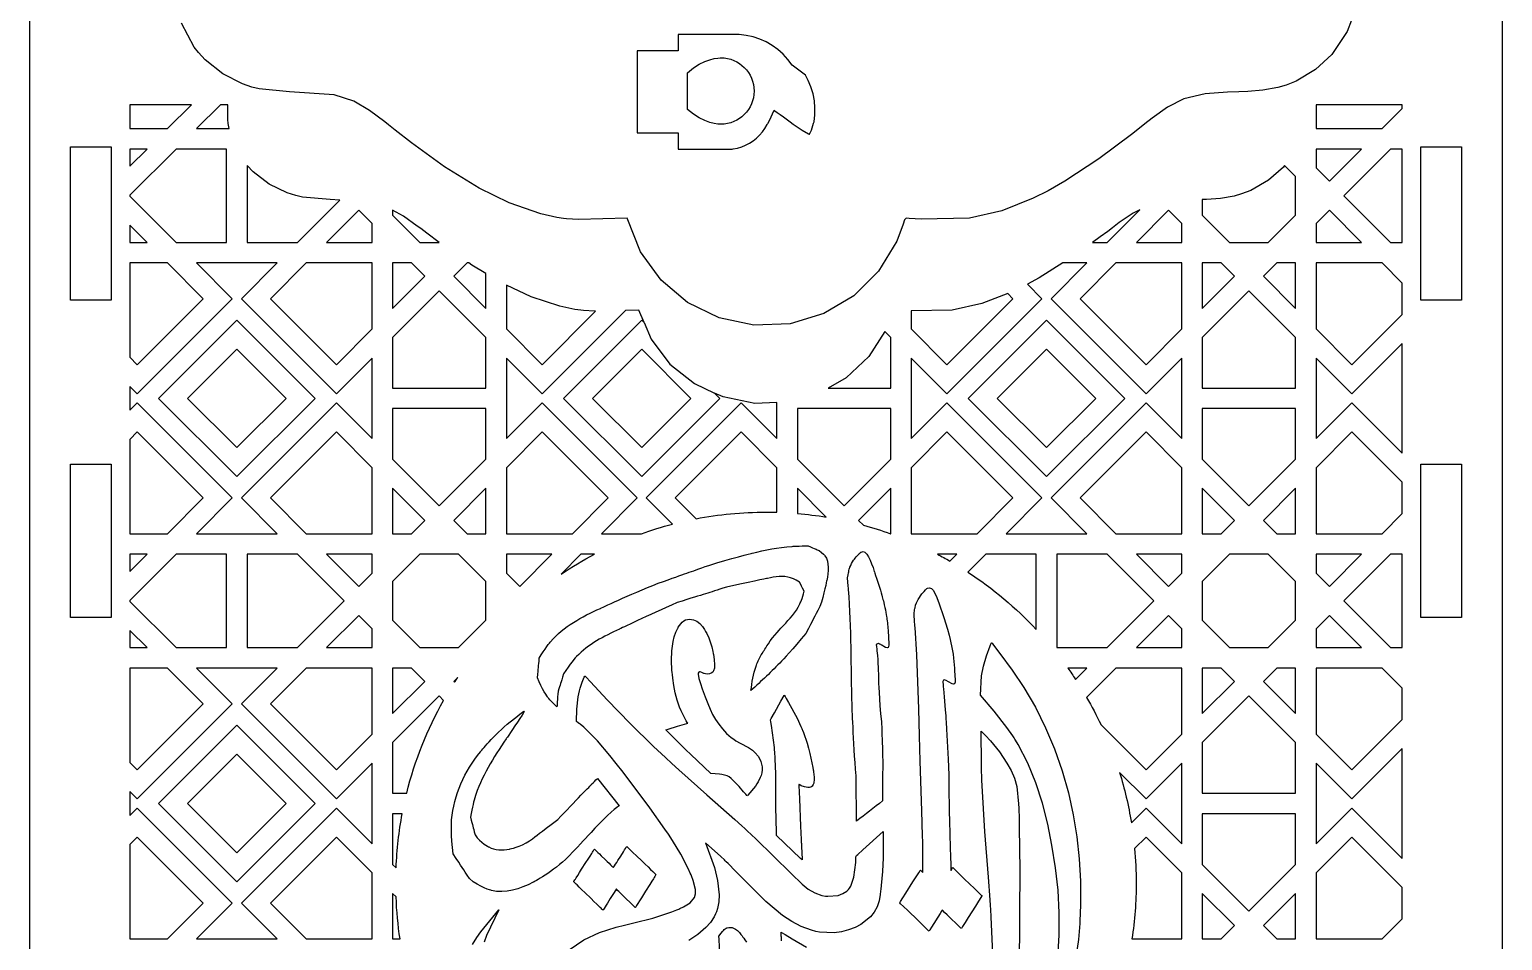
# Model space of a CAD drawing. Extents: x -14 to 950, y 186 to 1701.
# Drawn here: x 0 to 510, y 444 to 759 of the extents above; entities that cross this region are included whole.
import ezdxf

# ---------------------------------------------------------------- set-up
doc = ezdxf.new("R2010")
doc.units = 0
doc.layers.add('K0104_Printing', color=7, linetype='CONTINUOUS')

msp = doc.modelspace()

# ---------------------------------------------------------------- linework, layer by layer
at = {"layer": 'K0104_Printing', "color": 1}
for points in [[(0.125, 775.272981), (0.125, 718.580982), (0.125, 665.430983), (0.125, 608.737985), (0.125, 555.588986), (0.125, 442.202989), (0.125, 389.05299), (0.125, 332.359992), (0.125, 279.210993), (0.125, 222.517994)], [(510.360987, 222.517994), (510.360987, 279.210993), (510.360987, 332.359992), (510.360987, 389.05299), (510.360987, 442.202989), (510.360987, 555.588986), (510.360987, 608.737985), (510.360987, 665.430983), (510.360987, 718.580982), (510.360987, 775.272981), (510.360987, 775.275981), (496.187988, 775.275981)], [(457.993989, 762.392981), (456.586989, 758.430981), (451.273989, 750.558981), (445.534989, 745.297981), (438.935989, 741.306981), (435.398989, 739.873982), (432.513989, 739.032982), (427.362989, 738.122982), (422.080989, 737.699982), (418.99299, 737.579982), (415.06599, 737.459982), (407.31299, 736.896982), (399.97599, 735.137982), (394.33599, 732.265982), (389.03799, 728.504982), (386.45699, 726.474982), (384.66199, 725.047982), (381.84499, 722.830982), (370.504991, 714.338982), (358.732991, 706.625982), (352.943991, 703.346982), (347.750991, 700.724982), (336.964992, 696.405983), (325.770992, 693.822983), (309.020992, 693.477983), (304.795992, 693.730983), (303.738992, 693.799983), (303.249992, 693.310983), (302.809992, 691.788983), (300.603992, 685.936983), (294.244993, 675.494983), (285.657993, 667.018983), (275.286993, 660.853983), (263.575993, 657.340984), (251.034994, 656.818984), (238.974994, 659.371984), (228.108994, 664.690983), (218.877995, 672.433983), (211.726995, 682.258983), (207.098995, 693.822983), (190.257995, 693.339983), (186.095995, 693.655983), (185.059995, 693.777983), (182.827995, 694.107983), (177.214996, 695.322983), (166.275996, 699.129983), (155.845996, 704.270982), (143.835996, 711.668982), (132.398997, 719.928982), (126.763997, 724.305982), (124.456997, 726.133982), (123.171997, 727.154982), (117.944997, 731.081982), (112.438997, 734.315982), (105.681997, 736.488982), (90.186998, 737.623982), (79.671998, 738.659982), (77.129998, 739.249982), (73.893998, 740.306981), (67.068998, 743.812981), (61.012998, 748.680981), (58.681999, 751.160981), (57.171999, 753.027981), (52.784999, 761.342981)], [(228.105994, 731.504382), (228.105994, 744.207381)], [(356.328991, 437.932989), (356.833991, 445.664989), (356.839991, 453.436989), (356.389991, 461.234988), (355.528991, 469.039988), (354.302991, 476.835988), (352.836991, 484.141988), (351.009991, 491.349988), (348.747991, 498.383988), (345.973991, 505.170987), (342.611991, 511.633987), (341.670991, 513.190987), (341.428991, 513.575987), (341.307991, 513.765987), (341.187991, 513.953987), (340.700991, 514.699987), (338.661992, 517.628987), (334.235992, 523.272987), (329.539992, 528.750987), (329.915992, 535.443987), (330.556992, 538.821987), (331.613992, 542.351986), (332.901992, 545.837986), (333.239992, 546.705986), (333.324992, 546.923986), (333.534992, 546.756986), (334.079992, 546.041986), (336.253992, 543.175986), (340.511991, 537.383987), (344.530991, 531.426987), (348.542991, 524.586987), (352.091991, 517.474987), (355.180991, 510.134987), (357.811991, 502.611987), (359.984991, 494.952988), (361.674991, 487.351988), (362.923991, 479.760988), (363.759991, 472.113988), (364.189991, 464.422988), (364.222991, 456.696989), (364.093991, 452.823989), (364.003991, 451.073989), (363.919991, 449.698989), (363.442991, 444.209989), (362.706991, 438.758989)], [(187.115995, 440.663989), (192.088995, 444.134989), (197.570995, 446.631989), (203.365995, 448.435989), (206.283995, 449.178989), (209.453995, 449.936989), (215.992995, 451.577989), (222.645994, 453.751989), (224.361994, 454.442989), (225.046994, 454.737989), (225.370994, 454.879989), (226.653994, 455.484989), (228.954994, 456.912989), (230.477994, 458.744989), (230.836994, 460.050988), (230.833994, 461.494988), (230.060994, 464.609988), (229.452994, 466.185988), (229.290994, 466.572988), (229.030994, 467.182988), (228.402994, 468.588988), (225.752994, 473.752988), (222.861994, 478.472988), (221.434994, 480.618988), (220.190994, 482.435988), (214.981995, 489.727988), (205.731995, 502.096987), (203.360995, 505.139987), (201.173995, 507.888987), (196.845995, 512.972987), (192.104995, 517.643987), (190.829995, 518.713987), (190.503995, 518.974987), (190.383995, 519.069987), (190.349995, 519.096987), (190.211995, 519.203987), (189.658995, 519.626987), (189.720995, 523.973987), (190.212995, 528.232987), (190.667995, 530.319987), (190.896995, 531.150987), (191.025995, 531.578987), (191.605995, 533.279987), (192.263995, 534.964987), (192.436995, 535.384987), (192.615995, 535.392987), (192.977995, 534.996987), (194.426995, 533.414987), (200.265995, 527.129987), (208.156995, 518.983987), (216.263995, 511.043987), (220.400994, 507.149987), (222.592994, 505.128987), (225.002994, 502.935987), (234.744994, 494.275988), (244.460994, 485.678988), (246.856994, 483.520988), (247.910994, 482.563988), (248.686994, 481.855988), (251.771994, 479.005988), (263.976993, 467.075988), (267.826993, 463.294988), (269.902993, 461.647988), (272.152993, 460.324988), (274.632993, 459.444989), (275.809993, 459.230989), (276.692993, 459.147989), (280.251993, 459.475989), (281.879993, 460.061988), (283.276993, 460.949988), (283.858993, 461.512988), (284.194993, 461.930988), (284.621993, 462.615988), (285.665993, 465.794988), (286.304993, 470.852988), (286.376993, 472.111988), (286.397993, 472.550988), (286.400993, 472.602988), (286.409993, 472.813988), (286.418993, 473.024988), (286.421993, 473.077988), (286.568993, 473.227988), (287.009993, 473.625988), (288.773993, 475.216988), (295.829993, 481.582988), (295.849993, 475.937988), (295.830993, 474.530988), (295.811993, 473.662988), (295.778993, 472.465988), (295.544993, 467.683988), (295.145993, 462.881988), (295.019993, 461.672988), (294.932993, 460.894988), (294.791993, 459.771989), (294.388993, 457.561989), (293.699993, 455.463989), (292.702993, 453.674989), (291.388993, 452.060989), (288.046993, 449.405989), (286.134993, 448.389989), (283.854993, 447.502989), (281.365993, 446.874989), (278.837993, 446.556989), (273.793993, 446.789989), (272.558993, 447.017989), (270.952993, 447.417989), (267.471993, 448.689989), (264.155993, 450.403989), (260.998993, 452.469989), (255.138994, 457.303989), (244.708994, 467.844988), (242.122994, 470.463988), (241.465994, 471.109988), (241.139994, 471.425988), (240.822994, 471.730988), (239.541994, 472.943988), (234.298994, 477.695988), (237.358994, 469.173988), (238.494994, 464.580988), (239.026994, 459.671989), (238.907994, 457.254989), (238.454994, 454.917989), (238.084994, 453.793989), (237.785994, 453.076989), (237.265994, 452.050989), (235.981994, 450.115989), (234.451994, 448.348989), (231.639994, 445.869989), (228.505994, 443.811989)], [(334.186992, 431.613989), (333.255992, 452.015989), (333.109992, 454.565989), (333.024992, 455.948989), (332.895992, 457.924989), (332.315992, 465.826988), (331.049992, 481.622988), (330.079992, 497.403988), (330.005992, 499.374988), (329.973992, 500.359987), (329.958992, 500.834987), (329.921992, 502.222987), (329.865992, 504.999987), (329.755992, 516.131987), (329.815992, 516.316987), (330.029992, 516.094987), (330.456992, 515.649987), (331.303992, 514.752987), (332.957992, 512.929987), (336.070992, 509.126987), (338.718992, 505.235987), (340.141991, 502.671987), (341.305991, 499.994988), (342.120991, 497.187988), (342.756991, 491.203988), (342.804991, 489.684988), (342.809991, 489.495988), (342.829991, 488.739988), (342.876991, 486.863988), (342.958991, 483.117988), (343.137991, 468.205988), (343.102991, 453.355989), (343.017991, 446.090989), (342.913991, 439.665989)], [(196.841995, 499.933988), (204.328995, 490.500988)], [(153.593996, 442.433989), (155.070996, 444.855989), (156.463996, 446.866989), (162.684996, 454.460989), (158.446996, 445.603989), (157.635996, 443.306989)], [(260.577993, 443.738989), (260.554993, 445.057989), (260.548993, 445.386989), (260.545993, 445.500989), (260.545993, 445.510989), (260.544993, 445.552989), (260.541993, 445.721989), (260.525993, 446.397989), (260.521993, 446.566989), (260.518993, 446.650989), (260.517993, 446.693989), (260.654993, 446.617989), (261.889993, 445.898989), (264.357993, 444.459989), (269.293993, 441.580989)]]:
    msp.add_lwpolyline(points, dxfattribs=at)
for points in [[(271.987993, 734.508382), (271.529993, 736.906382), (270.823993, 739.259382), (269.867993, 741.548381), (269.295993, 742.663381), (269.143993, 742.938381), (269.039993, 743.120381), (268.880993, 743.392381), (264.339993, 746.806381), (262.858993, 748.796381), (261.194993, 750.604381), (259.366994, 752.221381), (257.390994, 753.638381), (255.283994, 754.844381), (253.063994, 755.830381), (250.747994, 756.587381), (248.352994, 757.105381), (245.895994, 757.376381), (243.393994, 757.389381), (243.274994, 757.389381), (242.933994, 757.389381), (242.394994, 757.389381), (241.678994, 757.389381), (240.808994, 757.389381), (239.809994, 757.389381), (237.512994, 757.389381), (232.366994, 757.389381), (229.885994, 757.389381), (227.710994, 757.389381), (226.795994, 757.389381), (226.026994, 757.389381), (225.425994, 757.389381), (225.015994, 757.389381), (224.820994, 757.389381), (224.806994, 757.373381), (224.806994, 757.148381), (224.806994, 756.703381), (224.806994, 756.092381), (224.806994, 754.593381), (224.806994, 753.094381), (224.806994, 752.483381), (224.806994, 752.037381), (224.806994, 751.813381), (224.712994, 751.797381), (224.256994, 751.797381), (223.496994, 751.797381), (222.514994, 751.797381), (221.395994, 751.797381), (219.073995, 751.797381), (218.036995, 751.797381), (217.193995, 751.797381), (216.627995, 751.797381), (210.642995, 751.797381), (210.642995, 751.616381), (210.642995, 751.094381), (210.642995, 750.268381), (210.642995, 749.173381), (210.642995, 747.843381), (210.642995, 746.314381), (210.642995, 744.621381), (210.642995, 742.799381), (210.642995, 738.909382), (210.642995, 734.925382), (210.642995, 731.129382), (210.642995, 729.389382), (210.642995, 727.802382), (210.642995, 726.401382), (210.642995, 725.224382), (210.642995, 724.304382), (210.642995, 723.677382), (210.642995, 723.378382), (210.666995, 723.358382), (216.780995, 723.358382), (217.448995, 723.358382), (218.364995, 723.358382), (220.613994, 723.358382), (222.861994, 723.358382), (223.778994, 723.358382), (224.446994, 723.358382), (224.782994, 723.358382), (224.806994, 723.295382), (224.806994, 722.991382), (224.806994, 722.484382), (224.806994, 721.084382), (224.806994, 719.536382), (224.806994, 718.845382), (224.806994, 718.283382), (224.806994, 717.905382), (224.806994, 717.767382), (224.925994, 717.767382), (225.266994, 717.767382), (225.806994, 717.767382), (226.521994, 717.767382), (227.391994, 717.767382), (228.390994, 717.767382), (230.687994, 717.767382), (235.833994, 717.767382), (238.314994, 717.767382), (240.488994, 717.767382), (241.403994, 717.767382), (242.173994, 717.767382), (242.774994, 717.767382), (243.184994, 717.767382), (243.379994, 717.767382), (243.392994, 717.767382), (243.519994, 717.782382), (243.897994, 717.835382), (245.381994, 718.134382), (246.818994, 718.568382), (248.199994, 719.132382), (249.515994, 719.819382), (250.759994, 720.625382), (251.923994, 721.543382), (252.999994, 722.567382), (253.978994, 723.692382), (254.853994, 724.912382), (255.615994, 726.220382), (255.787994, 726.561382), (255.843994, 726.675382), (255.848994, 726.671382), (256.417994, 727.710382), (258.059994, 731.202382), (258.336994, 731.002382), (259.112994, 730.441382), (260.114993, 729.717382), (261.257993, 728.891382), (263.628993, 727.178382), (264.686993, 726.414382), (267.763993, 724.355382), (270.000993, 723.020382), (270.157993, 722.907382), (270.211993, 722.868382), (270.427993, 723.211382), (270.970993, 724.359382), (271.746993, 726.683382), (271.874993, 727.246382), (272.158993, 729.659382), (272.196993, 732.086382)], [(239.605994, 726.355382)], [(28.470999, 665.430983), (14.298, 665.430983), (14.298, 718.580982), (28.470999, 718.580982)], [(496.187988, 665.430983), (482.014988, 665.430983), (482.014988, 718.580982), (496.187988, 718.580982)], [(28.470999, 555.588986), (14.298, 555.588986), (14.298, 608.738985), (28.470999, 608.738985)], [(496.187988, 555.588986), (482.014988, 555.588986), (482.014988, 608.738985), (496.187988, 608.738985)], [(283.958993, 571.883986)], [(301.855992, 457.396989), (302.606992, 458.574989), (303.661992, 460.231988), (306.133992, 464.111988), (307.272992, 465.899988), (308.161992, 467.295988), (308.663992, 468.082988), (308.734992, 468.170988), (309.570992, 467.367988), (309.569992, 469.509988), (309.567992, 471.233988), (309.566992, 472.594988), (309.563992, 473.647988), (309.558992, 475.052988), (309.552992, 475.893988), (309.550992, 476.067988), (309.550992, 476.078988), (309.547992, 476.330988), (309.541992, 476.868988), (309.526992, 477.944988), (309.491992, 480.097988), (309.276992, 488.714988), (308.672992, 505.945987), (308.392992, 514.689987), (308.151992, 524.022987), (307.486992, 542.715986), (306.857992, 552.131986), (306.808992, 552.722986), (306.798992, 552.844986), (306.783992, 553.021986), (306.753992, 553.374986), (306.695992, 554.082986), (306.606992, 556.896986), (306.723992, 558.284986), (306.810992, 558.814986), (306.852992, 559.025986), (307.064992, 559.862986), (307.373992, 560.759986), (307.905992, 561.907986), (309.234992, 563.816986), (309.983992, 564.667986), (310.501992, 565.240986), (311.005992, 565.698986), (311.239992, 565.844986), (311.893992, 565.961986), (312.515992, 565.684986), (313.105992, 565.077986), (314.187992, 563.147986), (315.139992, 560.709986), (316.831992, 555.672986), (318.107992, 551.553986), (318.641992, 549.586986), (319.029992, 548.011986), (319.734992, 544.655986), (320.021992, 542.921986), (320.198992, 541.608986), (320.438992, 539.230987), (320.524992, 538.082987), (320.580992, 537.164987), (320.723992, 534.056987), (320.723992, 533.263987), (320.557992, 532.709987), (320.215992, 532.593987), (319.715992, 532.736987), (318.465992, 533.418987), (317.602992, 533.871987), (316.960992, 534.030987), (316.695992, 533.907987), (316.529992, 533.503987), (316.554992, 532.172987), (316.597992, 531.793987), (316.620992, 531.603987), (316.698992, 530.950987), (316.994992, 528.181987), (317.350992, 523.663987), (317.475992, 521.587987), (317.534992, 520.603987), (317.605992, 519.428987), (317.754992, 516.998987), (318.325992, 506.568987), (318.518992, 501.193987), (318.570992, 498.698988), (318.596992, 496.516988), (318.615992, 494.187988), (318.640992, 491.582988), (318.681992, 488.573988), (318.751992, 485.031988), (318.862992, 480.828988), (319.026992, 475.835988), (319.131992, 473.003988), (319.254992, 469.925988), (319.287992, 469.115988), (319.304992, 468.704988), (319.308992, 468.618988), (319.309992, 468.604988), (319.310992, 468.575988), (319.320992, 468.345988), (319.330992, 468.134988), (319.632992, 468.608988), (319.934992, 469.082988), (320.147992, 468.881988), (321.020992, 468.043988), (322.387992, 466.729988), (324.055992, 465.126988), (327.507992, 461.809988), (328.901992, 460.469988), (329.812992, 459.594989), (330.026992, 459.388989), (330.051992, 459.335989), (329.677992, 458.740989), (328.877992, 457.471989), (327.791992, 455.747989), (325.314992, 451.815989), (324.201992, 450.047989), (323.355992, 448.705989), (322.916992, 448.008989), (322.770992, 448.069989), (322.228992, 448.597989), (321.354992, 449.447989), (319.124992, 451.618989), (318.021992, 452.692989), (317.097992, 453.592989), (316.478992, 454.194989), (316.285992, 454.374989), (316.066992, 454.026989), (315.567992, 453.235989), (312.563992, 448.465989), (312.005992, 447.579989), (311.702992, 447.099989), (311.530992, 447.192989), (310.738992, 447.962989), (309.426992, 449.241989), (307.787992, 450.836989), (304.314992, 454.217989), (302.870992, 455.623989), (301.883992, 456.584989), (301.622992, 456.838989), (301.548992, 456.914989)], [(227.958994, 519.317987), (227.639994, 519.892987), (227.010994, 521.047987), (225.834994, 523.387987), (225.295994, 524.624987), (224.442994, 527.037987), (223.790994, 529.522987), (223.305994, 532.063987), (222.950994, 534.647987), (222.811994, 535.951987), (222.746994, 536.637987), (222.675994, 537.469987), (222.501994, 540.803986), (222.593994, 544.116986), (223.067994, 547.371986), (223.483994, 548.964986), (224.038994, 550.529986), (224.373994, 551.298986), (224.555994, 551.680986), (224.650994, 551.870986), (224.680994, 551.929986), (224.859994, 552.268986), (225.248994, 552.926986), (226.196994, 554.070986), (226.779994, 554.504986), (227.390994, 554.793986), (228.724994, 555.044986), (230.119994, 554.881986), (231.291994, 554.368986), (232.313994, 553.572986), (233.201994, 552.570986), (233.970994, 551.434986), (234.315994, 550.839986), (234.691994, 550.131986), (235.396994, 548.596986), (236.445994, 545.494986), (236.824994, 543.932986), (236.971994, 543.216986), (237.051994, 542.797986), (237.303994, 541.095986), (237.403994, 539.301987), (237.346994, 538.156987), (237.074994, 537.174987), (236.799994, 536.767987), (236.304994, 536.388987), (235.681994, 536.159987), (234.976994, 536.078987), (234.240994, 536.144987), (233.874994, 536.232987), (233.653994, 536.305987), (233.000994, 536.579987), (232.457994, 536.797987), (232.263994, 536.833987), (231.948994, 536.739987), (231.785994, 536.427987), (231.755994, 535.930987), (231.835994, 535.282987), (232.006994, 534.515987), (232.535994, 532.760987), (233.173994, 530.930987), (234.160994, 528.196987), (235.047994, 525.855987), (235.879994, 523.888987), (236.761994, 522.116987), (237.774994, 520.393987), (238.878994, 518.761987), (240.157994, 517.117987), (241.601994, 515.542987), (243.197994, 514.116987), (244.050994, 513.484987), (244.788994, 513.006987), (246.245994, 512.189987), (249.159994, 510.633987), (250.519994, 509.720987), (250.840994, 509.463987), (251.063994, 509.272987), (251.405994, 508.954987), (252.614994, 507.516987), (253.470994, 505.845987), (253.739994, 504.895987), (253.877994, 503.910987), (253.888994, 502.914987), (253.775994, 501.927987), (253.549994, 500.997987), (253.267994, 500.227987), (252.516994, 498.766988), (252.073994, 498.070988), (251.549994, 497.316988), (248.953994, 494.125988), (248.782994, 493.933988), (248.594994, 494.072988), (248.210994, 494.499988), (247.440994, 495.358988), (245.890994, 497.108988), (245.109994, 498.003988), (244.498994, 498.701988), (243.219994, 499.974988), (242.512994, 500.488987), (241.819994, 500.842987), (240.899994, 501.123987), (239.930994, 501.293987), (239.112994, 501.398987), (236.082994, 501.628987), (229.149994, 508.178987), (227.478994, 509.807987), (225.923994, 511.346987), (222.838994, 514.451987), (221.304994, 516.012987), (220.596994, 516.776987), (221.380994, 517.039987), (224.559994, 518.008987), (227.777994, 518.900987), (228.118994, 519.029987)], [(176.726996, 541.616986)], [(266.620993, 497.553988), (266.805993, 492.863988), (267.199993, 483.476988), (267.418993, 478.775988), (267.447993, 478.187988), (267.462993, 477.893988), (267.468993, 477.763988), (267.486993, 477.406988), (267.522993, 476.691988), (267.670993, 473.832988), (267.746993, 472.401988), (267.765993, 472.043988), (267.775993, 471.865988), (267.780993, 471.775988), (267.747993, 471.767988), (267.225993, 472.265988), (258.872994, 480.237988), (258.711994, 486.785988), (258.707994, 487.195988), (258.697994, 488.441988), (258.692994, 491.054988), (258.703994, 496.279988), (258.657994, 501.499987), (258.454994, 506.707987), (258.262994, 509.304987), (258.240994, 509.551987), (258.226994, 509.710987), (258.196994, 510.028987), (258.132994, 510.664987), (257.839994, 513.206987), (257.123994, 518.280987), (256.930994, 519.547987), (256.833994, 520.181987), (257.036994, 520.705987), (258.154994, 522.690987), (260.388993, 526.662987), (261.505993, 528.647987), (261.575993, 528.771987), (261.671993, 528.622987), (261.865993, 528.283987), (262.254993, 527.606987), (263.028993, 526.249987), (265.987993, 520.756987), (267.318993, 517.938987), (267.629993, 517.223987), (267.761993, 516.911987), (267.853993, 516.691987), (268.210993, 515.806987), (269.480993, 512.204987), (270.016993, 510.374987), (270.461993, 508.626987), (271.140993, 505.393987), (271.440993, 503.763987), (271.585993, 502.945987), (271.658993, 502.535987), (271.713993, 502.221987), (271.963993, 500.374987), (271.965993, 499.445988), (271.823993, 498.512988), (271.780993, 498.350988), (271.758993, 498.272988), (271.708993, 498.116988), (271.590993, 497.813988), (271.274993, 497.286988), (271.127993, 497.133988), (270.731993, 496.884988), (270.264993, 496.762988), (269.744993, 496.748988), (268.608993, 496.978988), (267.454993, 497.434988), (266.912993, 497.702988), (266.782993, 497.771988), (266.737993, 497.795988), (266.729993, 497.799988), (266.698993, 497.816988), (266.637993, 497.850988), (266.621993, 497.858988), (266.614993, 497.862988), (266.610993, 497.864988), (266.609993, 497.846988)], [(146.362996, 485.568988)], [(188.629995, 464.198988), (188.654995, 464.239988), (188.730995, 464.358988), (188.851995, 464.548988), (189.014995, 464.804988), (189.216995, 465.120988), (189.452995, 465.491988), (190.013995, 466.371988), (190.666995, 467.397988), (191.384995, 468.522988), (192.887995, 470.883988), (193.614995, 472.024988), (194.285995, 473.076988), (194.869995, 473.993988), (195.119995, 474.386988), (195.336995, 474.727988), (195.517995, 475.010988), (195.657995, 475.231988), (195.754995, 475.382988), (195.802995, 475.458988), (195.815995, 475.459988), (195.864995, 475.411988), (196.091995, 475.193988), (196.464995, 474.835988), (196.956995, 474.362988), (197.540995, 473.800988), (198.189995, 473.178988), (199.568995, 471.852988), (200.244995, 471.203988), (200.874995, 470.597988), (201.430995, 470.062988), (201.886995, 469.625988), (202.213995, 469.310988), (202.320995, 469.207988), (202.384995, 469.145988), (202.424995, 469.159988), (202.557995, 469.368988), (202.797995, 469.745988), (203.125995, 470.259988), (203.521995, 470.881988), (203.966995, 471.580988), (204.927995, 473.088988), (205.854995, 474.543988), (206.256995, 475.175988), (206.593995, 475.702988), (206.843995, 476.096988), (206.989995, 476.325988), (207.035995, 476.355988), (207.119995, 476.275988), (207.269995, 476.131988), (207.480995, 475.927988), (207.747995, 475.671988), (208.064995, 475.366988), (208.427995, 475.018988), (209.266995, 474.211988), (210.223995, 473.292988), (212.319995, 471.277988), (213.374995, 470.263988), (214.378995, 469.299988), (215.288995, 468.425988), (216.061995, 467.681988), (216.384995, 467.371988), (216.657995, 467.109988), (216.874995, 466.900988), (217.032995, 466.749988), (217.123995, 466.661988), (217.144995, 466.638988), (217.107995, 466.578988), (217.021995, 466.442988), (216.890995, 466.234988), (216.718995, 465.961988), (216.508995, 465.629988), (216.265995, 465.242988), (215.693995, 464.334988), (215.030995, 463.282988), (213.556995, 460.942988), (212.082995, 458.601989), (211.419995, 457.550989), (210.847995, 456.641989), (210.604995, 456.255989), (210.394995, 455.923989), (210.222995, 455.649989), (210.091995, 455.442989), (210.005995, 455.305989), (209.968995, 455.246989), (209.952995, 455.258989), (209.893995, 455.316989), (209.649995, 455.554989), (209.261995, 455.931989), (208.757995, 456.422989), (208.164995, 456.999989), (206.823995, 458.304989), (205.458995, 459.634989), (204.835995, 460.240988), (204.288995, 460.773988), (203.845995, 461.204988), (203.534995, 461.507988), (203.436995, 461.602988), (203.381995, 461.655988), (203.341995, 461.619988), (203.195995, 461.387988), (202.945995, 460.989988), (202.609995, 460.456988), (202.206995, 459.817989), (201.279995, 458.345989), (200.318995, 456.819989), (199.873995, 456.113989), (199.477995, 455.484989), (199.149995, 454.964989), (198.909995, 454.583989), (198.776995, 454.372989), (198.748995, 454.346989), (198.680995, 454.413989), (198.544995, 454.545989), (198.346995, 454.738989), (198.091995, 454.986989), (197.785995, 455.285989), (197.432995, 455.628989), (196.608995, 456.430989), (195.662995, 457.351989), (194.637995, 458.349989), (192.515995, 460.415988), (191.503995, 461.399988), (190.581995, 462.297988), (189.790995, 463.067988), (189.457995, 463.391988), (189.173995, 463.668988), (188.943995, 463.892988), (188.772995, 464.059988), (188.665995, 464.163988)]]:
    msp.add_lwpolyline(points, close=True, dxfattribs=at)
at = {"layer": 'K0104_Printing', "color": 4}
for points in [[(56.205299, 733.127382), (34.905299, 733.127382), (34.905299, 724.874382), (47.952299, 724.874382)], [(69.336698, 724.874282), (68.997698, 726.607282), (68.839698, 728.050282), (68.789698, 729.292282), (68.789698, 733.127282), (66.257698, 733.127282), (58.003699, 724.874282), (68.401698, 724.874282)], [(445.786289, 733.127382), (445.786289, 724.874382), (468.633288, 724.874382), (475.581288, 731.822382), (475.581288, 733.127382)], [(34.905299, 717.766982), (34.905299, 711.826982), (40.845299, 717.766982)], [(68.401398, 685.455283), (68.401398, 717.767282), (50.896399, 717.767282), (34.905399, 701.776282), (34.905399, 701.446282), (50.896399, 685.455283)], [(461.525488, 717.766982), (445.786489, 717.766982), (445.786489, 711.245982), (450.396489, 706.636982)], [(455.421989, 701.611082), (471.577988, 685.455083), (475.580988, 685.455083), (475.580988, 717.767082), (471.577988, 717.767082)], [(107.592797, 700.034982), (104.303797, 700.264982), (94.687798, 701.168982), (92.362798, 701.683982), (89.403798, 702.606982), (83.162798, 705.666982), (77.624798, 709.915982), (75.508798, 712.064982), (75.508798, 685.454983), (93.012798, 685.454983)], [(434.507789, 711.555082), (429.259789, 706.963082), (423.225789, 703.480082), (419.99179, 702.229082), (417.35279, 701.495082), (412.64279, 700.700082), (407.81179, 700.331082), (406.36679, 700.278082), (406.36679, 694.919083), (415.83079, 685.455083), (429.214789, 685.455083), (438.678789, 694.920083), (438.678789, 708.302082), (434.887789, 712.093082)], [(103.065497, 685.455283), (118.805497, 685.455283), (118.805497, 691.974283), (114.194497, 696.585283)], [(142.048296, 685.455283), (137.752297, 688.640283), (135.642297, 690.236283), (134.467297, 691.127283), (129.687297, 694.555283), (125.913297, 696.671283), (125.913297, 694.919283), (135.376297, 685.455283)], [(384.69809, 696.685983), (382.44009, 695.588983), (377.595091, 692.304983), (375.235091, 690.532983), (373.593091, 689.288983), (371.017091, 687.352983), (368.362091, 685.454983), (373.468091, 685.454983)], [(383.51959, 685.455283), (399.25959, 685.455283), (399.25959, 691.974283), (394.64959, 696.585283)], [(450.396589, 696.585283), (445.786589, 691.975283), (445.786589, 685.455283), (461.525588, 685.455283)], [(34.905299, 691.394983), (34.905299, 685.454983), (40.845299, 685.454983)], [(60.330198, 665.969983), (47.952199, 678.347983), (34.905199, 678.347983), (34.905199, 645.698984), (37.481199, 643.121984)], [(73.527198, 665.969883), (85.905198, 678.347883), (75.509198, 678.347883), (68.401198, 678.347883), (58.004199, 678.347883), (70.383198, 665.969883), (37.481199, 633.070884), (34.905199, 635.647884), (34.905199, 627.346884), (37.481199, 629.923884), (70.383198, 597.024885), (58.004199, 584.646885), (68.401198, 584.646885), (75.509198, 584.646885), (85.905198, 584.646885), (73.527198, 597.024885), (106.427197, 629.923884), (118.806197, 617.545885), (118.806197, 627.943884), (118.806197, 635.050884), (118.806197, 645.448884), (106.427197, 633.070884)], [(83.580198, 665.969983), (106.427197, 643.121984), (118.806197, 655.500984), (118.806197, 678.347983), (95.958198, 678.347983)], [(132.431697, 678.347983), (125.913697, 678.347983), (125.913697, 662.607983), (137.041697, 673.737983)], [(152.294296, 678.347983), (151.704296, 678.347983), (147.093296, 673.737983), (158.224296, 662.606983), (158.224296, 674.752983), (153.364296, 677.609983)], [(353.982291, 665.969883), (366.360291, 678.347883), (358.100291, 678.347883), (349.882291, 673.208883), (345.803291, 671.003883), (350.837291, 665.969883), (317.936292, 633.070884), (305.558292, 645.448884), (305.558292, 635.050884), (305.558292, 627.943884), (305.558292, 617.546885), (317.936292, 629.923884), (350.837291, 597.024885), (338.459292, 584.646885), (348.855291, 584.646885), (355.963291, 584.646885), (366.360291, 584.646885), (353.982291, 597.024885), (386.88229, 629.923884), (399.26029, 617.544885), (399.26029, 627.943884), (399.26029, 635.050884), (399.26029, 645.449884), (386.88229, 633.070884)], [(364.034291, 665.969983), (386.88229, 643.121984), (399.26029, 655.500984), (399.26029, 678.347983), (376.412291, 678.347983)], [(412.88689, 678.347983), (406.36689, 678.347983), (406.36689, 662.607983), (417.49689, 673.737983)], [(427.548989, 673.737683), (438.678989, 662.607683), (438.678989, 678.347683), (432.158989, 678.347683)], [(475.563888, 660.522883), (475.563888, 671.416883), (468.632888, 678.347883), (445.785889, 678.347883), (445.785889, 655.499884), (458.163889, 643.121884)], [(125.913197, 652.556484), (125.913197, 635.051484), (158.225196, 635.051484), (158.225196, 652.556484), (142.068196, 668.711483)], [(196.210095, 661.622483), (195.816095, 661.611483), (192.010095, 661.887483), (191.062095, 661.994483), (189.021095, 662.281483), (183.888095, 663.342483), (173.885096, 666.665483), (165.332096, 670.689483), (165.332096, 655.499484), (177.709096, 643.122484)], [(406.36729, 652.556884), (406.36729, 635.050884), (438.679289, 635.050884), (438.679289, 652.555884), (422.522289, 668.711883)], [(340.785191, 665.969983), (339.013192, 667.741983), (329.975192, 664.287983), (319.739192, 662.032983), (305.558192, 661.754983), (305.558192, 655.499984), (317.936192, 643.121984)], [(71.955198, 604.395885), (44.853199, 631.496884), (71.955198, 658.598884), (99.057198, 631.496884)], [(352.409291, 604.395885), (325.307292, 631.496884), (352.409291, 658.598884), (379.512291, 631.496884)], [(290.908893, 646.035584), (283.056893, 638.638584), (276.734893, 635.050584), (298.450893, 635.050584), (298.450893, 652.555584), (296.386893, 654.620584)], [(54.905299, 631.497384), (71.955298, 614.447385), (89.005298, 631.497384), (71.955298, 648.547384)], [(195.132895, 631.497384), (212.182895, 614.447385), (229.231894, 631.497384), (212.182895, 648.547384)], [(335.359492, 631.497384), (352.409491, 614.447385), (369.459491, 631.497384), (352.409491, 648.547384)], [(475.563888, 650.470584), (458.163889, 633.071584), (445.785889, 645.448584), (445.785889, 635.050584), (445.785889, 627.943584), (445.785889, 617.546585), (458.163889, 629.923584), (475.580888, 612.506585), (475.580888, 637.251584), (475.563888, 637.251584)], [(125.913197, 610.438385), (142.068196, 594.283385), (158.225196, 610.439385), (158.225196, 627.943384), (125.913197, 627.943384)], [(266.140693, 610.438385), (282.295693, 594.283385), (298.450693, 610.439385), (298.450693, 627.943384), (266.140693, 627.943384)], [(406.36729, 610.437885), (422.522289, 594.282885), (438.679289, 610.438885), (438.679289, 627.943884), (406.36729, 627.943884)], [(60.330198, 597.024685), (37.481199, 619.872685), (34.905199, 617.295685), (34.905199, 587.767685), (34.905199, 584.646685), (47.952199, 584.646685)], [(83.580198, 597.024685), (95.958198, 584.646685), (118.806197, 584.646685), (118.806197, 607.493685), (106.427197, 619.872685)], [(200.557695, 597.024685), (177.708696, 619.872685), (165.331696, 607.494685), (165.331696, 584.646685), (188.179695, 584.646685)], [(340.785191, 597.024685), (317.936192, 619.872685), (305.558192, 607.494685), (305.558192, 584.646685), (328.406192, 584.646685)], [(364.034291, 597.024685), (376.412291, 584.646685), (399.26029, 584.646685), (399.26029, 607.493685), (386.88229, 619.872685)], [(445.786289, 607.494885), (445.786289, 584.646885), (468.633288, 584.646885), (475.581288, 591.594885), (475.581288, 602.454885), (458.164289, 619.871885)], [(137.042097, 589.257085), (125.913097, 600.386085), (125.913097, 584.647085), (132.432097, 584.647085)], [(151.704196, 584.646885), (158.225196, 584.646885), (158.225196, 600.387885), (147.094196, 589.256885)], [(417.49709, 589.257085), (406.36709, 600.386085), (406.36709, 584.647085), (412.88709, 584.647085)], [(432.159289, 584.646885), (438.679289, 584.646885), (438.679289, 600.387885), (427.549289, 589.256885)], [(34.905299, 577.539386), (34.905299, 571.599386), (40.845299, 577.539386)], [(68.401398, 545.227786), (68.401398, 577.539786), (50.896399, 577.539786), (34.905399, 561.548786), (34.905399, 561.218786), (50.896399, 545.227786)], [(109.168997, 561.383686), (93.012998, 577.539686), (75.508998, 577.539686), (75.508998, 545.227686), (93.012998, 545.227686)], [(114.194397, 566.409386), (118.805397, 571.020386), (118.805397, 577.539386), (103.065397, 577.539386)], [(135.376097, 577.539386), (125.913097, 568.076386), (125.913097, 554.691386), (135.376097, 545.227386), (148.760096, 545.227386), (158.225096, 554.692386), (158.225096, 568.075386), (148.760096, 577.539386)], [(181.072295, 577.539386), (165.332296, 577.539386), (165.332296, 571.020386), (169.941296, 566.409386)], [(195.844195, 577.539386)], [(389.62309, 561.383686), (373.468091, 577.539686), (355.963091, 577.539686), (355.963091, 545.227686), (373.468091, 545.227686)], [(394.64949, 566.409386), (399.25949, 571.020386), (399.25949, 577.539386), (383.51949, 577.539386)], [(415.83109, 577.539386), (406.36709, 568.076386), (406.36709, 554.691386), (415.83109, 545.227386), (429.215089, 545.227386), (438.679089, 554.692386), (438.679089, 568.075386), (429.215089, 577.539386)], [(461.525488, 577.539386), (445.786489, 577.539386), (445.786489, 571.019386), (450.396489, 566.409386)], [(455.421989, 561.383686), (471.577988, 545.227686), (475.580988, 545.227686), (475.580988, 577.539686), (471.577988, 577.539686)], [(103.065497, 545.227786), (118.805497, 545.227786), (118.805497, 551.747786), (114.194497, 556.357786)], [(383.51959, 545.227786), (399.25959, 545.227786), (399.25959, 551.747786), (394.64959, 556.357786)], [(450.396589, 556.357686), (445.786589, 551.748686), (445.786589, 545.227686), (461.525588, 545.227686)], [(34.905299, 551.167386), (34.905299, 545.227386), (40.845299, 545.227386)], [(348.855491, 551.496986)], [(73.527198, 525.742787), (85.905198, 538.120787), (75.509198, 538.120787), (68.401198, 538.120787), (58.004199, 538.120787), (70.383198, 525.742787), (37.481199, 492.843788), (34.905199, 495.419788), (34.905199, 487.120788), (37.481199, 489.696788), (70.383198, 456.797789), (58.004199, 444.419789), (68.401198, 444.419789), (75.509198, 444.419789), (85.905198, 444.419789), (73.527198, 456.797789), (106.427197, 489.696788), (118.806197, 477.318788), (118.806197, 487.716788), (118.806197, 494.823788), (118.806197, 505.221787), (106.427197, 492.843788)], [(60.330198, 525.742587), (47.952199, 538.120587), (34.905199, 538.120587), (34.905199, 505.471587), (37.481199, 502.894587)], [(83.580198, 525.742587), (106.427197, 502.894587), (118.806197, 515.273587), (118.806197, 538.120587), (95.958198, 538.120587)], [(132.431697, 538.120387), (125.913697, 538.120387), (125.913697, 522.380387), (137.041697, 533.510387)], [(412.88689, 538.120387), (406.36689, 538.120387), (406.36689, 522.380387), (417.49689, 533.510387)], [(427.548989, 533.510587), (438.678989, 522.379587), (438.678989, 538.120587), (432.158989, 538.120587)], [(445.786289, 538.120387), (445.786289, 515.272387), (458.164289, 502.894387), (475.581288, 520.312387), (475.581288, 531.172387), (468.633288, 538.120387)], [(143.589996, 526.963087)], [(406.36729, 512.329487), (406.36729, 494.824488), (438.679289, 494.824488), (438.679289, 512.328487), (422.522289, 528.484487)], [(71.955198, 464.168788), (44.853199, 491.270788), (71.955198, 518.371787), (99.057198, 491.270788)], [(445.786289, 505.221087), (445.786289, 494.824088), (445.786289, 487.717088), (445.786289, 477.320088), (458.164289, 489.697088), (475.581288, 472.280088), (475.581288, 510.260087), (458.164289, 492.843088)], [(54.905299, 491.270288), (71.955298, 474.220288), (89.005298, 491.270288), (71.955298, 508.320287)], [(129.238097, 487.716688)], [(406.36729, 470.211188), (422.522289, 454.056189), (438.679289, 470.212188), (438.679289, 487.716188), (406.36729, 487.716188)], [(60.330198, 456.797689), (37.481199, 479.645688), (34.905199, 477.069688), (34.905199, 444.419689), (47.952199, 444.419689)], [(83.580198, 456.797689), (95.958198, 444.419689), (118.806197, 444.419689), (118.806197, 467.267688), (106.427197, 479.645688)], [(445.786289, 467.268388), (445.786289, 444.419389), (468.633288, 444.419389), (475.581288, 451.367389), (475.581288, 462.228388), (458.164289, 479.646388)], [(417.49709, 449.030189), (406.36709, 460.159188), (406.36709, 444.420189), (412.88709, 444.420189)], [(432.159289, 444.419689), (438.679289, 444.419689), (438.679289, 460.160688), (427.549289, 449.029689)], [(127.120997, 458.952089)]]:
    msp.add_lwpolyline(points, close=True, dxfattribs=at)
for points in [[(240.366694, 631.962784), (237.461694, 633.319784), (239.284694, 631.497784), (212.182695, 604.395785), (185.080695, 631.497784), (212.182695, 658.598784), (212.998695, 657.782784), (211.216695, 662.033783), (206.544695, 661.905783), (177.708696, 633.070784), (165.331696, 645.448784), (165.331696, 635.050784), (165.331696, 627.943784), (165.331696, 617.546785), (177.708696, 629.923784), (210.609695, 597.024785), (198.231695, 584.646785), (208.628695, 584.646785), (212.063695, 584.646785)], [(212.998895, 657.782784), (215.448895, 651.939784), (221.987894, 643.363784), (230.428894, 636.605784), (237.461894, 633.319784)], [(222.812694, 587.966785), (213.754695, 597.024785), (246.654694, 629.923784), (259.033694, 617.545785), (259.033694, 627.943784), (259.033694, 630.037784), (251.394694, 629.734784), (240.366694, 631.962784)], [(259.033694, 592.047685), (259.033694, 607.493685), (246.654694, 619.872685), (223.806694, 597.024685)], [(223.806694, 597.024685), (231.018694, 589.812685)], [(266.140693, 600.386485), (266.140693, 591.641485)], [(276.120693, 590.406485), (266.140693, 600.386485)], [(298.422193, 584.647285), (298.451193, 584.647285), (298.451193, 600.387285), (287.321193, 589.257285), (288.960193, 587.618285)], [(195.844195, 577.539386), (191.124195, 577.539386), (184.259195, 570.674386)], [(321.298892, 577.539386), (314.641892, 577.539386)], [(318.946892, 575.187386), (321.298892, 577.539386)], [(348.855491, 551.496986), (348.855491, 577.538986), (331.351492, 577.538986), (325.177492, 571.364986)], [(366.360391, 538.120387), (359.804391, 538.120387)], [(362.460391, 534.220387), (366.360391, 538.120387)], [(371.280391, 518.496687), (386.88239, 502.894687), (399.25939, 515.273687), (399.25939, 538.120687), (376.412391, 538.120687), (366.301391, 528.009687)], [(148.451796, 534.868087), (147.093796, 533.510087)], [(147.093796, 533.510087), (147.373796, 533.230087)], [(143.589996, 526.963087), (142.067996, 528.484087), (125.912997, 512.329087), (125.912997, 494.824088), (130.784997, 494.824088)], [(381.79239, 484.607888), (386.88139, 489.696888), (399.25939, 477.318888), (399.25939, 487.716888), (399.25939, 494.823888), (399.25939, 505.221887), (386.88139, 492.843888), (377.699391, 502.025887)], [(129.238097, 487.716688), (125.913097, 487.716688), (125.913097, 470.211688), (127.128097, 468.996688)], [(382.00059, 444.419489), (399.25959, 444.419489), (399.25959, 467.267488), (386.88159, 479.645488), (382.92259, 475.686488)], [(127.120997, 458.952089), (125.912997, 460.160088), (125.912997, 444.420089), (128.485997, 444.420089)]]:
    msp.add_lwpolyline(points, dxfattribs=at)
at = {"layer": 'K0104_Printing', "color": 1}
for points in [[(228.105994, 744.207381), (233.253994, 749.356381), (239.605994, 749.356381), (239.605994, 749.356381)], [(239.605994, 749.356381), (245.956994, 749.356381), (251.105994, 744.207381), (251.105994, 737.855382)], [(251.105994, 737.855382), (251.105994, 731.504382), (245.956994, 726.355382), (239.605994, 726.355382)], [(239.605994, 726.355382), (239.605994, 726.355382), (233.253994, 726.355382), (228.105994, 731.504382)], [(235.480994, 573.694986), (242.895994, 576.042986), (250.405994, 577.884986), (250.405994, 577.884986)], [(250.405994, 577.884986), (254.918994, 578.990986), (259.464994, 579.914986), (264.155993, 580.247985)], [(264.155993, 580.247985), (264.155993, 580.247985), (266.966993, 580.447985), (269.828993, 580.435985)], [(269.828993, 580.435985), (272.461993, 579.313986), (272.461993, 579.313986), (273.695993, 578.786986)], [(273.695993, 578.786986), (274.879993, 578.016986), (275.633993, 577.011986), (275.633993, 577.011986)], [(275.633993, 577.011986), (277.274993, 574.824986), (276.873993, 571.529986), (276.288993, 568.502986)], [(285.568993, 575.437986), (285.568993, 575.437986), (286.015993, 576.075986), (286.529993, 576.636986)], [(286.529993, 576.636986), (287.086993, 577.264986), (287.086993, 577.264986), (287.436993, 577.659986)], [(287.436993, 577.659986), (287.802993, 578.080986), (288.156993, 578.305986), (288.156993, 578.305986)], [(288.156993, 578.305986), (290.080993, 579.533986), (291.617993, 574.982986), (292.752993, 571.605986)], [(217.910995, 567.512986), (228.188994, 571.128986), (228.188994, 571.128986), (235.480994, 573.694986)], [(283.492993, 569.329986), (283.848993, 571.281986), (283.848993, 571.281986), (283.958993, 571.883986)], [(283.958993, 571.883986), (284.120993, 572.479986), (284.334993, 573.060986), (284.334993, 573.060986)], [(284.334993, 573.060986), (284.644993, 573.905986), (285.063993, 574.719986), (285.568993, 575.437986)], [(292.752993, 571.605986), (292.752993, 571.605986), (294.124993, 567.523986), (294.907993, 565.155986)], [(197.862995, 558.809986), (197.862995, 558.809986), (207.876995, 563.466986), (217.910995, 567.512986)], [(255.760994, 569.195986), (255.760994, 569.195986), (248.517994, 567.724986), (241.533994, 566.114986)], [(263.779993, 569.388986), (261.149993, 570.263986), (258.437994, 569.739986), (255.760994, 569.195986)], [(266.865993, 567.859986), (265.337993, 568.869986), (263.779993, 569.388986), (263.779993, 569.388986)], [(268.437993, 564.708986), (267.547993, 566.493986), (267.547993, 566.493986), (266.865993, 567.859986)], [(276.288993, 568.502986), (276.288993, 568.502986), (275.341993, 563.596986), (273.911993, 559.398986)], [(283.848993, 565.298986), (283.848993, 565.298986), (283.685993, 567.311986), (283.492993, 569.329986)], [(241.533994, 566.114986), (234.696994, 563.983986), (234.696994, 563.983986), (224.420994, 560.781986)], [(266.968993, 560.316986), (266.968993, 560.316986), (267.885993, 562.316986), (268.437993, 564.708986)], [(285.064993, 525.314987), (284.644993, 538.608987), (284.937993, 551.842986), (283.848993, 565.298986)], [(294.907993, 565.155986), (295.666993, 562.226986), (295.666993, 562.226986), (296.226993, 560.061986)], [(180.603995, 547.217986), (185.149995, 552.648986), (191.502995, 555.852986), (197.862995, 558.809986)], [(224.420994, 560.781986), (214.478995, 556.404986), (204.497995, 551.659986), (204.497995, 551.659986)], [(261.267993, 552.885986), (263.365993, 555.168986), (265.582993, 557.296986), (266.968993, 560.316986)], [(273.911993, 559.398986), (271.811993, 555.412986), (271.811993, 555.412986), (268.986993, 550.052986)], [(296.226993, 560.061986), (296.773993, 557.589986), (297.122993, 555.111986), (297.122993, 555.111986)], [(204.497995, 551.659986), (199.083995, 549.086986), (193.657995, 546.404986), (189.610995, 542.097986)], [(256.692994, 547.545986), (258.904994, 550.313986), (261.267993, 552.885986), (261.267993, 552.885986)], [(297.122993, 555.111986), (297.365993, 553.393986), (297.512993, 551.673986), (297.608993, 550.099986)], [(176.726996, 541.616986), (178.465996, 544.663986), (180.603995, 547.217986), (180.603995, 547.217986)], [(253.605994, 542.741986), (254.778994, 544.566986), (254.778994, 544.566986), (256.692994, 547.545986)], [(268.986993, 550.052986), (264.949993, 545.075986), (260.629993, 540.541986), (260.629993, 540.541986)], [(294.193993, 546.659986), (293.885993, 546.541986), (293.885993, 546.541986), (293.395993, 546.352986)], [(293.395993, 546.352986), (293.547993, 545.176986), (293.667993, 544.102986), (293.667993, 544.102986)], [(295.342993, 546.056986), (295.342993, 546.056986), (294.753993, 546.390986), (294.193993, 546.659986)], [(297.608993, 545.248986), (297.259993, 544.852986), (296.265993, 545.533986), (295.342993, 546.056986)], [(297.608993, 550.099986), (297.608993, 550.099986), (297.673993, 549.036986), (297.715993, 548.040986)], [(297.794993, 546.127986), (297.820993, 545.488986), (297.608993, 545.248986), (297.608993, 545.248986)], [(297.715993, 548.040986), (297.770993, 546.703986), (297.770993, 546.703986), (297.794993, 546.127986)], [(176.064996, 534.780987), (176.413996, 538.381987), (176.413996, 538.381987), (176.726996, 541.616986)], [(189.610995, 542.097986), (189.610995, 542.097986), (187.103995, 539.430987), (185.125995, 536.140987)], [(251.809994, 538.826987), (251.809994, 538.826987), (252.545994, 540.837986), (253.605994, 542.741986)], [(293.667993, 544.102986), (294.167993, 539.638987), (294.116993, 536.942987), (294.204993, 533.937987)], [(185.125995, 536.140987), (184.054995, 532.653987), (184.054995, 532.653987), (183.269995, 530.098987)], [(260.629993, 540.541986), (257.209994, 536.951987), (253.612994, 533.639987), (250.016994, 530.325987)], [(250.016994, 530.325987), (250.418994, 533.224987), (250.820994, 536.122987), (251.809994, 538.826987)], [(179.707996, 528.007987), (179.707996, 528.007987), (177.481996, 530.947987), (176.064996, 534.780987)], [(294.204993, 533.937987), (294.204993, 533.937987), (294.394993, 527.431987), (295.235993, 519.475987)], [(182.825995, 524.743987), (181.688995, 525.724987), (180.628995, 526.789987), (179.707996, 528.007987)], [(183.269995, 530.098987), (182.971995, 527.438987), (182.825995, 524.743987), (182.825995, 524.743987)], [(170.016996, 520.696987), (167.663996, 517.195987), (165.299996, 513.674987), (165.299996, 513.674987)], [(166.658996, 519.568987), (172.369996, 524.197987), (172.369996, 524.197987), (170.016996, 520.696987)], [(286.437993, 500.852987), (285.450993, 513.109987), (285.064993, 525.314987), (285.064993, 525.314987)], [(156.326996, 509.184987), (156.326996, 509.184987), (160.946996, 514.938987), (166.658996, 519.568987)], [(295.235993, 519.475987), (295.504993, 511.937987), (295.504993, 511.937987), (295.722993, 505.832987)], [(165.299996, 513.674987), (160.918996, 507.149987), (156.501996, 500.555987), (154.294996, 492.916988)], [(146.362996, 485.568988), (147.030996, 494.229988), (150.936996, 502.472987), (156.326996, 509.184987)], [(295.722993, 505.832987), (295.565993, 500.002987), (295.609993, 494.088988), (295.609993, 494.088988)], [(286.613993, 487.457988), (286.598993, 488.617988), (286.598993, 488.617988), (286.437993, 500.852987)], [(183.138995, 485.754988), (188.878995, 491.785988), (194.856995, 497.910988), (194.856995, 497.910988)], [(194.856995, 497.910988), (195.514995, 498.584988), (196.175995, 499.259988), (196.841995, 499.933988)], [(154.294996, 492.916988), (154.294996, 492.916988), (153.402996, 489.829988), (152.871996, 486.572988)], [(204.328995, 490.500988), (204.328995, 490.500988), (199.829995, 487.054988), (195.963995, 482.675988)], [(295.630993, 492.201988), (292.628993, 489.847988), (289.625993, 487.492988), (286.623993, 485.137988)], [(295.609993, 494.088988), (295.614993, 493.460988), (295.621993, 492.832988), (295.630993, 492.201988)], [(146.906996, 473.852988), (145.917996, 479.802988), (146.362996, 485.568988), (146.362996, 485.568988)], [(152.871996, 486.572988), (153.682996, 483.443988), (153.682996, 483.443988), (154.459996, 480.446988)], [(173.330996, 478.326988), (176.320996, 480.591988), (176.320996, 480.591988), (183.138995, 485.754988)], [(286.623993, 485.137988), (286.623993, 485.137988), (286.621993, 486.297988), (286.613993, 487.457988)], [(154.459996, 480.446988), (156.466996, 477.565988), (159.189996, 476.211988), (159.189996, 476.211988)], [(195.963995, 482.675988), (192.038995, 478.464988), (192.038995, 478.464988), (186.851995, 472.897988)], [(159.189996, 476.211988), (161.368996, 475.127988), (164.007996, 475.020988), (166.429996, 475.498988)], [(166.429996, 475.498988), (166.429996, 475.498988), (170.133996, 476.228988), (173.330996, 478.326988)], [(152.494996, 465.274988), (150.115996, 468.926988), (150.115996, 468.926988), (146.906996, 473.852988)], [(186.851995, 472.897988), (181.558995, 467.625988), (174.583996, 464.008988), (174.583996, 464.008988)], [(160.111996, 461.176988), (160.111996, 461.176988), (156.094996, 462.185988), (152.494996, 465.274988)], [(174.583996, 464.008988), (170.045996, 461.654988), (164.794996, 460.001988), (160.111996, 461.176988)], [(238.876994, 445.312989), (240.356994, 447.154989), (240.356994, 447.154989), (240.740994, 447.632989)], [(239.225994, 440.180989), (239.225994, 440.180989), (239.156994, 442.654989), (238.876994, 445.312989)], [(240.740994, 447.632989), (241.243994, 448.055989), (241.824994, 448.254989), (241.824994, 448.254989)], [(241.824994, 448.254989), (242.522994, 448.492989), (243.332994, 448.406989), (244.026994, 448.131989)], [(244.026994, 448.131989), (244.026994, 448.131989), (245.225994, 447.658989), (246.077994, 446.626989)], [(246.077994, 446.626989), (246.840994, 445.565989), (246.840994, 445.565989), (248.493994, 443.270989)]]:
    msp.add_open_spline(points, degree=3, dxfattribs=at)
at = {"layer": 'K0104_Printing', "color": 4}
for points in [[(231.018694, 589.812685), (238.864694, 591.312685), (246.960694, 592.107685), (255.242694, 592.107685)], [(255.242694, 592.107685), (256.511694, 592.107685), (257.773694, 592.083685), (259.033694, 592.047685)], [(212.063695, 584.646785), (215.578695, 585.903785), (219.163695, 587.014785), (222.812694, 587.966785)], [(266.140693, 591.641485), (269.505693, 591.358485), (272.833693, 590.944485), (276.120693, 590.406485)], [(288.960193, 587.618285), (292.166193, 586.746285), (295.322193, 585.755285), (298.422193, 584.647285)], [(184.259195, 570.674386), (187.988195, 573.158386), (191.854195, 575.450386), (195.844195, 577.539386)], [(314.641892, 577.539386), (316.091892, 576.780386), (317.529892, 575.999386), (318.946892, 575.187386)], [(325.177492, 571.364986), (333.855492, 565.707986), (341.803491, 559.027986), (348.855491, 551.496986)], [(359.804391, 538.120387), (360.715391, 536.839387), (361.596391, 535.535387), (362.460391, 534.220387)], [(147.373796, 533.230087), (147.727796, 533.780087), (148.089796, 534.324087), (148.451796, 534.868087)], [(130.784997, 494.824088), (133.607997, 506.214087), (137.950997, 517.003087), (143.589996, 526.963087)], [(366.301391, 528.009687), (368.090391, 524.918687), (369.749391, 521.743687), (371.280391, 518.496687)], [(377.699391, 502.025887), (379.456391, 496.377888), (380.82539, 490.559888), (381.79239, 484.607888)], [(127.128097, 468.996688), (127.378097, 475.366688), (128.091097, 481.617688), (129.238097, 487.716688)], [(382.92259, 475.686488), (383.27759, 471.798488), (383.46859, 467.862488), (383.46859, 463.881488)], [(383.46859, 463.881488), (383.46859, 457.265489), (382.96659, 450.766489), (382.00059, 444.419489)], [(128.485997, 444.420089), (127.760997, 449.182089), (127.306997, 454.033089), (127.120997, 458.952089)]]:
    msp.add_open_spline(points, degree=3, dxfattribs=at)

doc.saveas('drawing.dxf')
